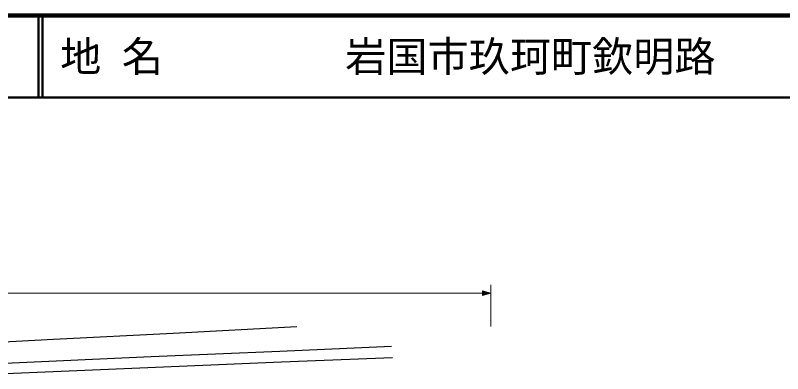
# Model space of a CAD drawing. Units: millimetres, scale not verified. Extents: x 40000 to 680000, y 20000 to 380000.
# Drawn here: x 364939 to 458179, y 336470 to 380000 of the extents above; entities that cross this region are included whole.
import ezdxf
from ezdxf.enums import TextEntityAlignment as Align

# ---------------------------------------------------------------- set-up
doc = ezdxf.new("R2010")
doc.units = ezdxf.units.MM
doc.header["$LTSCALE"] = 1000
for name, color, linetype, lineweight in [('S-BGD', 7, 'Continuous', 25), ('S-STR-HTXT', 7, 'Continuous', 13), ('S-TTL', 2, 'Continuous', 140), ('S-TTL-LINE', 7, 'Continuous', 50)]:
    doc.layers.add(name, color=color, linetype=linetype, lineweight=lineweight)
doc.layers.add('S-TTL-TXT', color=7, linetype='Continuous')
doc.styles.add('ＭＳ ゴシック', font='')
doc.styles.get('ＭＳ ゴシック').set_extended_font_data('MS Gothic')

msp = doc.modelspace()

# ---------------------------------------------------------------- linework, layer by layer
at = {"layer": 'S-BGD'}
for p, q in [((384107, 341405), (399153, 342202)), ((369572, 340655), (384107, 341405)), ((350724, 339671), (369572, 340655)), ((410630, 339759), (397082, 339174)), ((381457, 338504), (359696, 337543)), ((397082, 339174), (381457, 338504)), ((370499, 336790), (397261, 337919)), ((397261, 337919), (410754, 338421)), ((346549, 335786), (370499, 336790))]:
    msp.add_line(p, q, dxfattribs=at)
at = {"layer": 'S-STR-HTXT'}
for p, q in [((422704, 347258), (422704, 342180)), ((228203, 346251), (422704, 346251)), ((421704, 345970), (421704, 346533)), ((421704, 346533), (422704, 346251)), ((422704, 346251), (421704, 345970)), ((421744, 346050), (421744, 346453)), ((421744, 346453), (422424, 346251)), ((422424, 346251), (421744, 346050)), ((421784, 346131), (421784, 346372)), ((421784, 346372), (422264, 346251)), ((422264, 346251), (421784, 346131)), ((421824, 346211), (421824, 346292)), ((421824, 346292), (422024, 346251)), ((422024, 346251), (421824, 346211))]:
    msp.add_line(p, q, dxfattribs=at)
at = {"layer": 'S-TTL'}
msp.add_line((680000, 380000), (40000, 380000), dxfattribs=at)
at = {"layer": 'S-TTL-LINE'}
for p, q in [((367750, 380000), (367750, 370000)), ((368250, 380000), (368250, 370000)), ((40000, 370000), (680000, 370000))]:
    msp.add_line(p, q, dxfattribs=at)

# ---------------------------------------------------------------- texts
at = {"layer": 'S-TTL-TXT', "style": 'ＭＳ ゴシック'}
for s, p in [('地 名', (370380, 375000)), ('岩国市玖珂町欽明路', (405024, 375000))]:
    msp.add_text(s, height=3666, dxfattribs=at).set_placement(p, align=Align.MIDDLE_LEFT)

doc.saveas('drawing.dxf')
